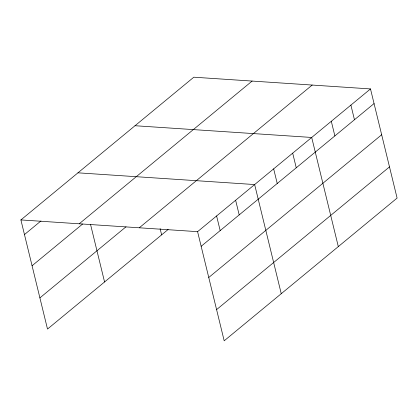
<?xml version="1.0" encoding="UTF-8"?>
<svg xmlns="http://www.w3.org/2000/svg" width="418" height="418" viewBox="0 0 418 418"><rect width="100%" height="100%" fill="white"/><g stroke="black" fill="none" stroke-linecap="round" stroke-linejoin="round"><path stroke-width="0.63" d="M168.156 229.477L47.506 329.07L20.9 219.925L193.811 77.199L370.494 88.929L397.1 198.075L224.189 340.801L197.583 231.661L370.494 88.929M24.469 234.561L40.985 220.929M79.206 223.797L252.117 81.071M32.071 265.749L82.623 224.022M39.903 297.882L125.996 226.817M139.278 227.789L312.189 85.058M201.152 246.296L374.063 103.565M208.754 277.484L381.665 134.753M216.587 309.613L389.498 166.886M135.019 125.724L311.703 137.459L338.314 246.599M77.962 172.827L254.646 184.557L281.251 293.702M20.9 219.925L197.583 231.661M350.895 105.106L354.464 119.741M331.302 121.283L334.87 135.918M292.684 153.16L296.252 167.796M273.665 168.856L277.233 183.497M235.627 200.259L239.195 214.894M216.608 215.96L220.171 230.595M160.104 228.63L161.625 234.869M90.513 224.32L104.568 281.967"/></g></svg>
